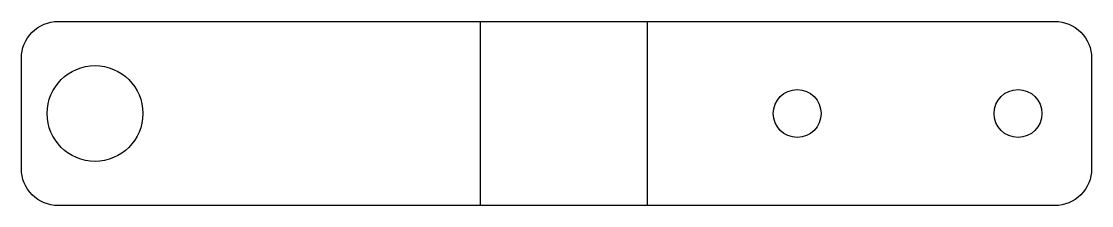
# Model space of a CAD drawing. Extents: x -65 to 80, y -13 to 13.
import ezdxf

# ---------------------------------------------------------------- set-up
doc = ezdxf.new("R2010")
doc.units = 0

msp = doc.modelspace()

# ---------------------------------------------------------------- linework, layer by layer
at = {"layer": '1'}
msp.add_lwpolyline([(80.41, 7.5), (80.41, -7.5, -0.414214), (75.41, -12.5), (-60, -12.5, -0.414214), (-65, -7.5), (-65, 7.5, -0.414214), (-60, 12.5), (75.41, 12.5, -0.414214)], format="xyb", close=True, dxfattribs=at)
for centre, radius in [((-55, 0), 6.5), ((40.41, 0), 3.25), ((70.41, 0), 3.25)]:
    msp.add_circle(centre, radius, dxfattribs=at)
at = {"layer": '2'}
for p, q in [((-2.65, 12.5), (-2.65, -12.5)), ((20.06, -12.5), (20.06, 12.5))]:
    msp.add_line(p, q, dxfattribs=at)

doc.saveas('drawing.dxf')
